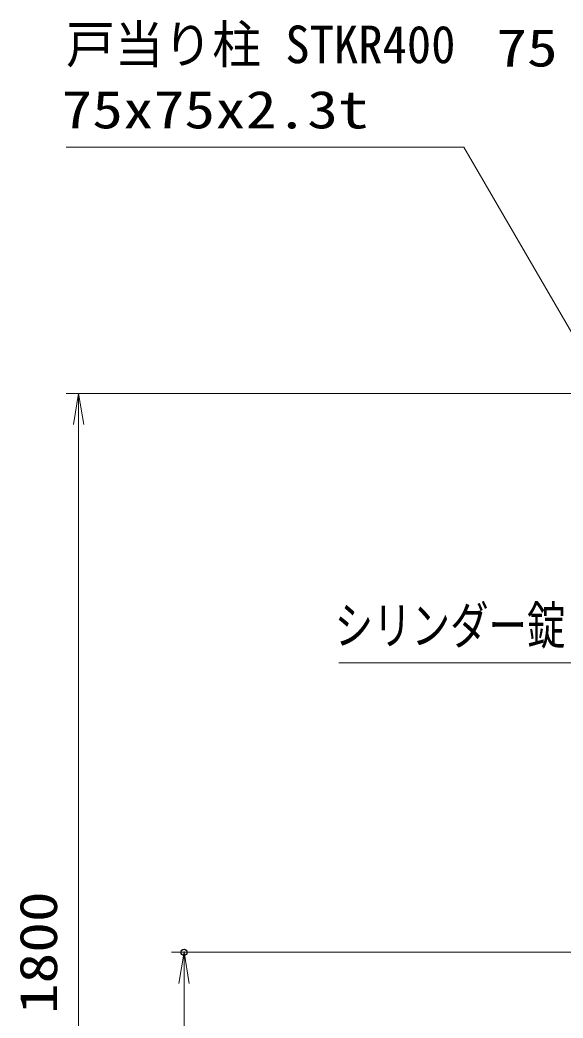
# Model space of a CAD drawing. Units: millimetres at full size. Extents: x -5940 to 5940, y -4200 to 4200.
# Drawn here: x -3050 to -2176, y -898 to 709 of the extents above; entities that cross this region are included whole.
import ezdxf
from ezdxf.enums import TextEntityAlignment as Align

# ---------------------------------------------------------------- set-up
doc = ezdxf.new("R2010")
doc.units = ezdxf.units.MM
doc.header["$LTSCALE"] = 20
doc.header["$PDMODE"] = 32
doc.header["$PDSIZE"] = 10
doc.layers.add('0-4_寸法線', color=4, linetype='Continuous', lineweight=18)
doc.layers.add('0-5_0', color=7, linetype='Continuous', lineweight=18)
doc.layers.add('0-6_Defpoints', color=7, linetype='Continuous')
doc.styles.add('ＭＳ ゴシック', font='')
doc.styles.get('ＭＳ ゴシック').set_extended_font_data('MS Gothic')

# ---------------------------------------------------------------- blocks, each defined once
blk = doc.blocks.new('_Open')
at = {"layer": '0-5_0'}
blk.add_line((-20, 3.333), (0, 0), dxfattribs=at)
blk.add_lwpolyline([(-20, -3.333), (0, 0), (-20, 0)], dxfattribs=at)
blk = doc.blocks.new('S30')
at = {"layer": '0-4_寸法線'}
for points in [[(-1880832.4, 53971357), (-1868012.2, 53971357), (-1862468.4, 53961834.5), (-1861965.3, 53960970.3)], [(-1862612.4, 53961750.6), (-1861965.3, 53960970.3), (-1862324.4, 53961918.3)]]:
    blk.add_lwpolyline(points, dxfattribs=at)
at = {"layer": '0-4_寸法線', "color": 254, "style": 'ＭＳ ゴシック'}
for s, width, p in [('戸当り柱 STKR400', 0.95, (-1880832.4, 53973696.3)), ('75x75x2.3t', 1.2, (-1880976.4, 53971596.3))]:
    blk.add_text(s, height=1212, dxfattribs=dict(at, width=width)).set_placement(p, align=Align.BOTTOM_LEFT)
blk = doc.blocks.new('S33')
at = {"layer": '0-4_寸法線'}
for points in [[(-1872043.1, 53954743.2), (-1864243.7, 53954743.2), (-1860589.8, 53948081.1), (-1860108.9, 53947204.3)], [(-1860736, 53948001), (-1860108.9, 53947204.3), (-1860443.7, 53948161.3)]]:
    blk.add_lwpolyline(points, dxfattribs=at)
at = {"layer": '0-4_寸法線', "color": 254, "style": 'ＭＳ ゴシック', "width": 0.75}
blk.add_text('シリンダー錠', height=1212, dxfattribs=at).set_placement((-1872177.5, 53954982.6), align=Align.BOTTOM_LEFT)

msp = doc.modelspace()

# ---------------------------------------------------------------- linework, layer by layer
at = {"layer": '0-4_寸法線'}
for p, q in [((-2081.02, 107.99), (-2976.12, 107.99)), ((-2956.12, 107.99), (-2956.12, -1692.01)), ((-1974.02, -792.01), (-2806.12, -792.01)), ((-2786.12, -1692.01), (-2786.12, -792.01))]:
    msp.add_line(p, q, dxfattribs=at)
at = {"layer": '0-6_Defpoints'}
msp.add_point((-2786.12, -792.01), dxfattribs=at)

# ---------------------------------------------------------------- block references
at = {"layer": '0-4_寸法線', "xscale": 0.05, "yscale": 0.05}
for name in ['S30', 'S33']:
    msp.add_blockref(name, (91065.38, -2698063.17), dxfattribs=at)
at = {"layer": '0-4_寸法線', "xscale": 2.5, "yscale": 2.5, "rotation": 90}
for p in [(-2956.12, 107.99), (-2786.12, -792.01)]:
    msp.add_blockref('_Open', p, dxfattribs=at)

# ---------------------------------------------------------------- texts
at = {"layer": '0-4_寸法線', "color": 254, "style": 'ＭＳ ゴシック', "width": 1.2}
msp.add_text('75', height=60.56, dxfattribs=at).set_placement((-2282.99, 616.27), align=Align.BOTTOM_LEFT)
msp.add_text('1800', height=60.56, rotation=90, dxfattribs=at).set_placement((-2972.46, -891.61), align=Align.BOTTOM_LEFT)

doc.saveas('drawing.dxf')
